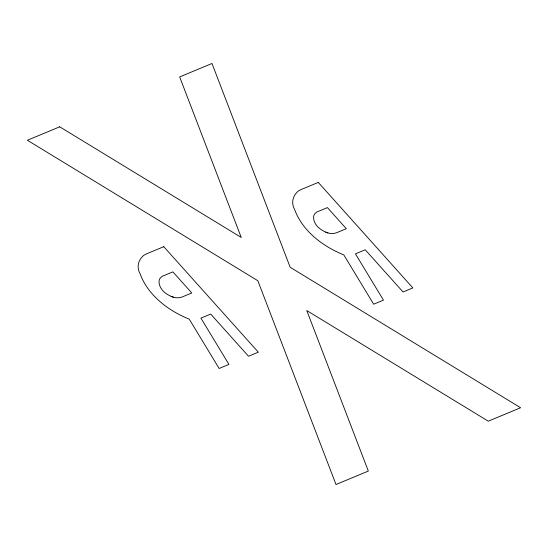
<?xml version="1.0" encoding="UTF-8"?>
<svg xmlns="http://www.w3.org/2000/svg" width="548" height="548" viewBox="0 0 548 548"><rect width="100%" height="100%" fill="white"/><g stroke="black" fill="none" stroke-linecap="round" stroke-linejoin="round"><path stroke-width="0.82" d="M171.113 296.393A10.713 7.549 7.3 0 0 181.998 297.043L191.793 292.968L172.88 271.87L163.085 275.945A9.98 7.035 7.3 0 0 159.119 280.61A21.838 15.392 7.3 0 0 173.401 297.167M325.642 232.119A10.713 7.549 7.3 0 0 336.527 232.763L346.322 228.687L327.409 207.589L317.614 211.665A9.98 7.035 7.3 0 0 313.648 216.33A21.838 15.392 7.3 0 0 327.93 232.886M59.725 126.814L27.4 140.261L257.834 280.727L336.006 484.521L368.331 471.075L306.764 310.545L488.275 421.186L520.6 407.739L290.166 267.273L211.994 63.479L179.669 76.925L241.236 237.455L59.725 126.814M163.77 246.696L146.405 253.882A46.895 33.044 7.3 0 0 143.61 255.464A26.873 18.933 7.3 0 0 140.151 273.932A92.064 64.87 7.3 0 0 189.266 319.162L219.138 368.482L228.934 364.406L200.911 318.141L210.706 314.066L248.532 356.255L258.327 352.179L163.77 246.696M318.299 182.416L300.934 189.608A46.895 33.044 7.3 0 0 298.139 191.184A26.873 18.933 7.3 0 0 294.68 209.651A92.064 64.87 7.3 0 0 343.795 254.882L373.668 304.209L383.463 300.133L355.44 253.861L365.235 249.785L403.061 291.981L412.856 287.906L318.299 182.416"/></g></svg>
